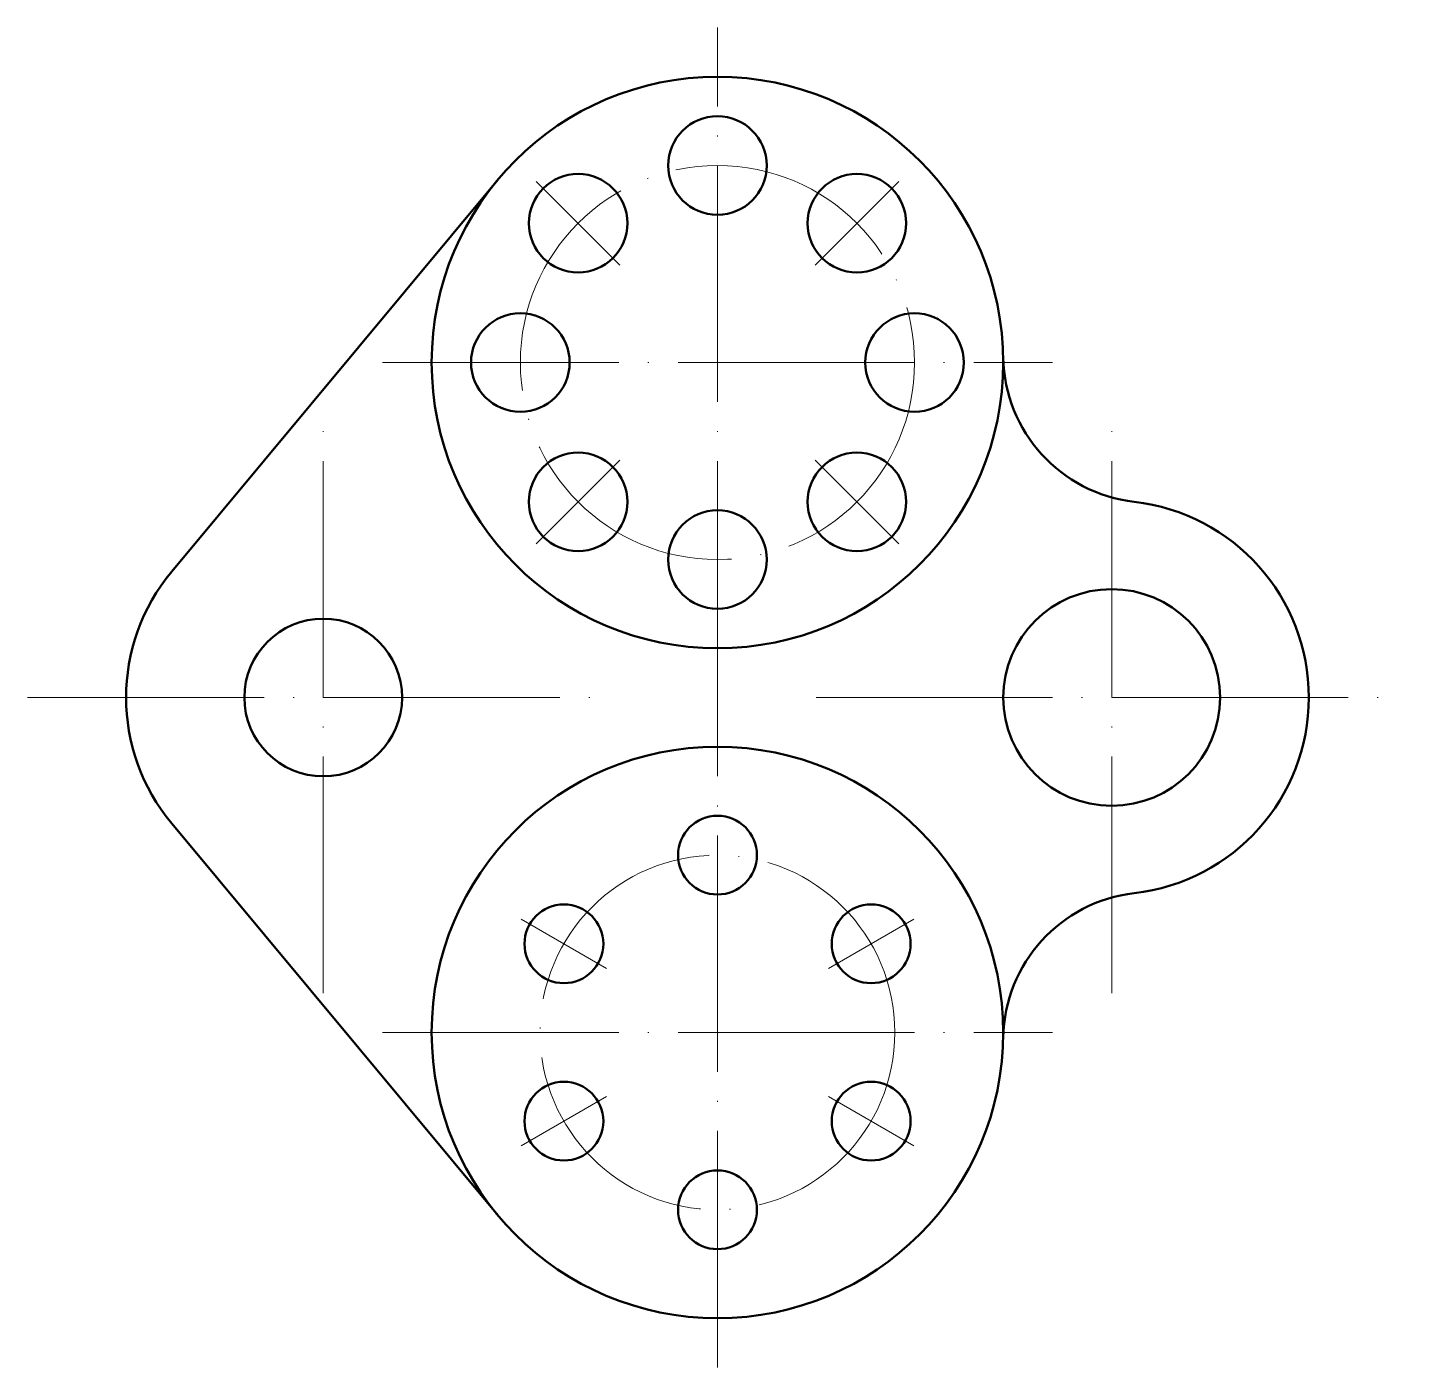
# Model space of a CAD drawing. Header units: millimetres. Extents: x 73 to 213, y -30 to 106.
import ezdxf

# ---------------------------------------------------------------- set-up
doc = ezdxf.new("R2010")
doc.units = ezdxf.units.MM
doc.linetypes.add('ACAD_ISO04W100', pattern=[30, 24, -2.95, 0.1, -2.95])
doc.layers.add('Contornos Visibles', color=7, linetype='Continuous', lineweight=50, true_color=0xffffff)
doc.layers.add('Ejes de revolución', color=6, linetype='ACAD_ISO04W100', lineweight=20, true_color=0xff00ff)

msp = doc.modelspace()

# ---------------------------------------------------------------- linework, layer by layer
at = {"layer": 'Contornos Visibles'}
for p, q in [((87.14, 50.39), (120.22, 90.15)), ((87.14, 24.81), (120.22, -14.95))]:
    msp.add_line(p, q, dxfattribs=at)
for centre, radius in [((142.51, 71.6), 29), ((142.51, 91.6), 5), ((128.37, 85.74), 5), ((156.66, 85.74), 5), ((122.51, 71.6), 5), ((162.51, 71.6), 5), ((128.37, 57.46), 5), ((156.66, 57.46), 5), ((142.51, 51.6), 5), ((182.51, 37.6), 11), ((102.51, 37.6), 8), ((142.51, 3.6), 29), ((142.51, 21.6), 4), ((126.93, 12.6), 4), ((158.1, 12.6), 4), ((126.93, -5.4), 4), ((158.1, -5.4), 4), ((142.51, -14.4), 4)]:
    msp.add_circle(centre, radius, dxfattribs=at)
for centre, radius, start, end in [((186.51, 72.37), 15, 181.0046, 263.4487), ((182.51, 37.6), 20, 276.5513, 83.4487), ((102.51, 37.6), 20, 140.2359, 219.7641), ((186.51, 2.83), 15, 96.5513, 178.9954)]:
    msp.add_arc(centre, radius, start, end, dxfattribs=at)
at = {"layer": 'Ejes de revolución'}
for p, q in [((142.51, 37.6), (142.51, 105.6)), ((132.61, 81.5), (124.13, 89.98)), ((152.41, 81.5), (160.9, 89.98)), ((108.51, 71.6), (176.51, 71.6)), ((102.51, 7.6), (102.51, 67.6)), ((182.51, 7.6), (182.51, 67.6)), ((124.13, 53.21), (132.61, 61.7)), ((160.9, 53.21), (152.41, 61.7)), ((72.51, 37.6), (132.51, 37.6)), ((142.51, -30.4), (142.51, 37.6)), ((152.51, 37.6), (212.51, 37.6)), ((131.26, 10.1), (122.6, 15.1)), ((153.77, 10.1), (162.43, 15.1)), ((108.51, 3.6), (176.51, 3.6)), ((122.6, -7.9), (131.26, -2.9)), ((162.43, -7.9), (153.77, -2.9))]:
    msp.add_line(p, q, dxfattribs=at)
for centre, radius in [((142.51, 71.6), 20), ((142.51, 3.6), 18)]:
    msp.add_circle(centre, radius, dxfattribs=at)

doc.saveas('drawing.dxf')
